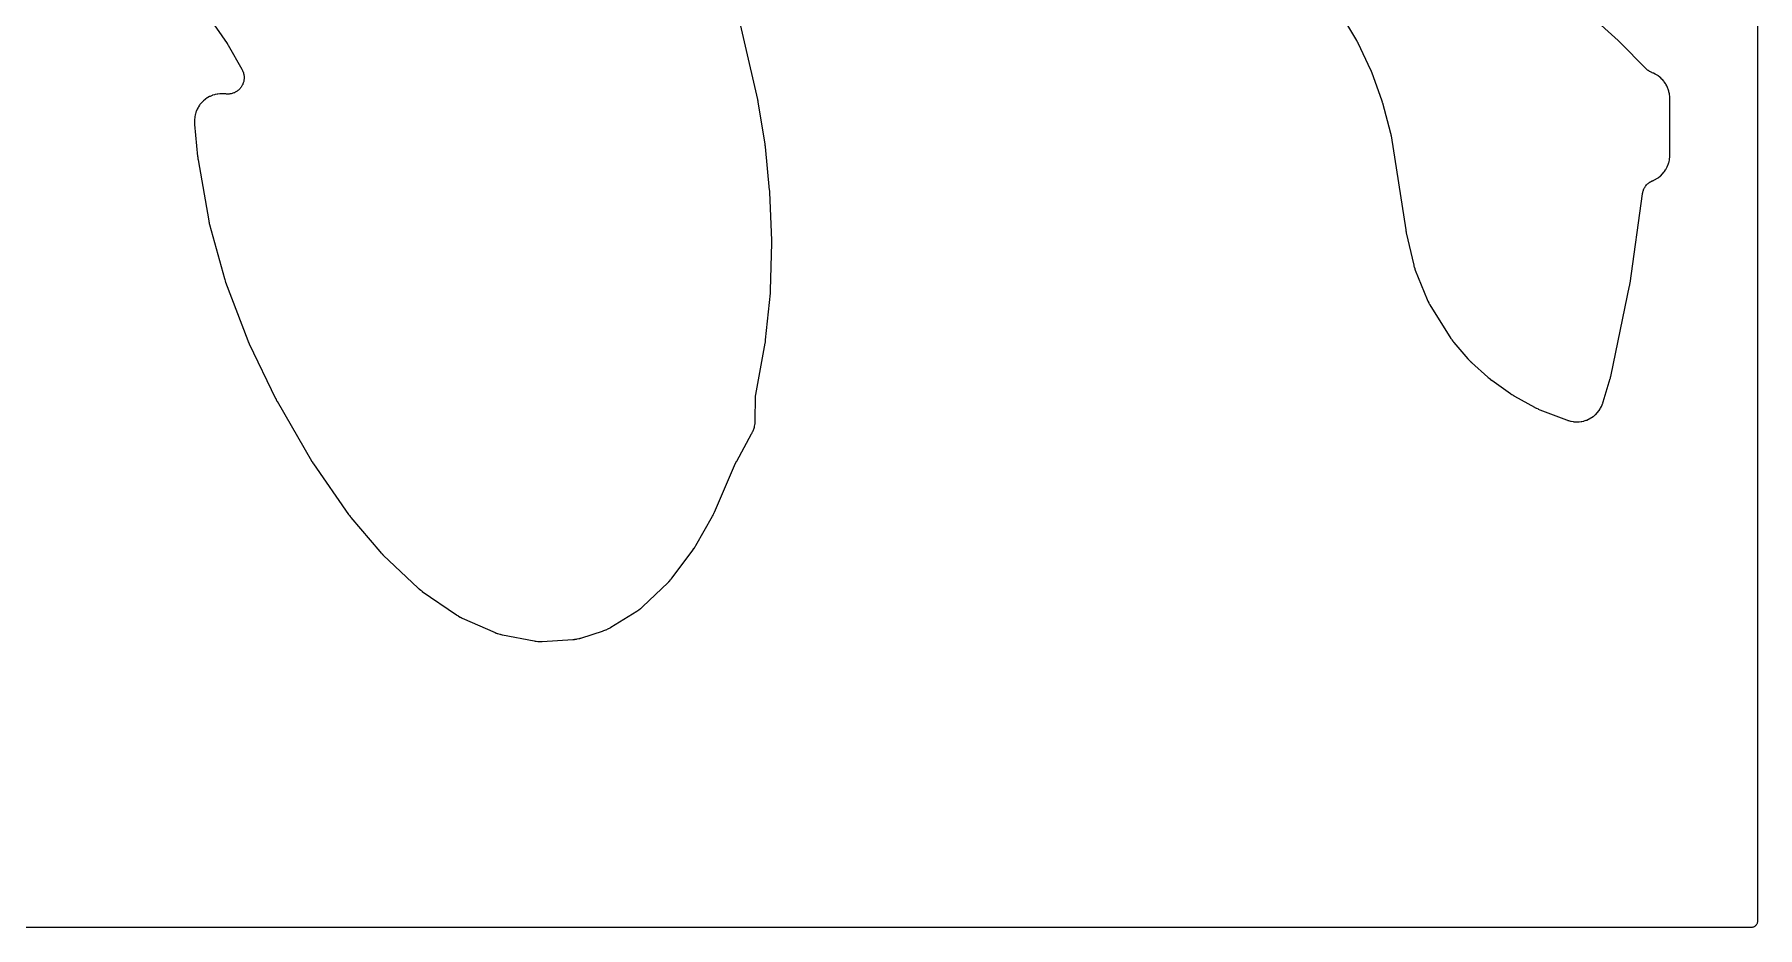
# Model space of a CAD drawing. Header units: millimetres. Extents: x 0 to 300, y 0 to 300.
# Drawn here: x 142.9 to 300.1, y -0.1 to 81.4 of the extents above; entities that cross this region are included whole.
import ezdxf

# ---------------------------------------------------------------- set-up
doc = ezdxf.new("R2010")
doc.units = ezdxf.units.MM
doc.layers.add('CUT', color=7, linetype='CONTINUOUS')

msp = doc.modelspace()

# ---------------------------------------------------------------- linework, layer by layer
at = {"layer": 'CUT'}
for points in [[(300.0625, 298.5625), (300.0625, 1.4375), (300.0625, 0.5522), (300.0589, 0.4788), (300.0503, 0.4206), (300.036, 0.3635), (300.0162, 0.3082), (299.991, 0.255), (299.9608, 0.2046), (299.9257, 0.1573), (299.8862, 0.1137), (299.8427, 0.0743), (299.7954, 0.0392), (299.745, 0.009), (299.6918, -0.0162), (299.6365, -0.036), (299.5794, -0.0503), (299.5212, -0.0589), (299.4478, -0.0625), (298.5625, -0.0625), (1.4375, -0.0625)], [(158.8031, 82.9381), (160.4777, 80.5351), (160.4859, 80.5231), (160.4877, 80.5206), (160.4942, 80.5108), (160.5102, 80.4868), (160.5166, 80.4769), (160.5184, 80.4742), (160.5233, 80.4665), (160.5337, 80.45), (160.5413, 80.4378), (160.5429, 80.4352), (160.549, 80.4251), (160.5639, 80.4004), (160.5698, 80.3903), (160.5715, 80.3874), (160.5759, 80.3797), (161.8278, 78.176), (161.8484, 78.1377), (161.8843, 78.0668), (161.9196, 77.9876), (161.9406, 77.9337), (161.9682, 77.8515), (161.984, 77.7959), (162.0035, 77.7113), (162.0138, 77.6544), (162.0251, 77.5684), (162.0299, 77.5108), (162.0328, 77.4241), (162.032, 77.3663), (162.0266, 77.2797), (162.0203, 77.2223), (162.0065, 77.1366), (161.9947, 77.08), (161.9728, 76.9961), (161.9555, 76.9409), (161.9256, 76.8595), (161.9031, 76.8063), (161.8655, 76.728), (161.838, 76.6772), (161.793, 76.603), (161.7607, 76.5551), (161.7088, 76.4855), (161.6721, 76.441), (161.6137, 76.3767), (161.5729, 76.3359), (161.5086, 76.2776), (161.464, 76.2409), (161.3944, 76.189), (161.3464, 76.1568), (161.2722, 76.1119), (161.2213, 76.0844), (161.1431, 76.0469), (161.0899, 76.0244), (161.0084, 75.9946), (160.9532, 75.9774), (160.8692, 75.9556), (160.8127, 75.9437), (160.727, 75.9301), (160.6695, 75.9238), (160.5829, 75.9184), (160.5251, 75.9177), (160.4384, 75.9207), (160.356, 75.9276), (160.3317, 75.93), (160.3187, 75.9314), (160.3023, 75.933), (160.3017, 75.9331), (160.1182, 75.9483), (160.06, 75.9503), (159.8758, 75.9477), (159.8177, 75.9441), (159.6347, 75.9236), (159.5772, 75.9144), (159.397, 75.8763), (159.3407, 75.8615), (159.165, 75.8061), (159.1104, 75.7859), (158.941, 75.7138), (158.8886, 75.6884), (158.7269, 75.6001), (158.6772, 75.5698), (158.5249, 75.4663), (158.4784, 75.4312), (158.3368, 75.3135), (158.2939, 75.2741), (158.1644, 75.1431), (158.1255, 75.0998), (158.0093, 74.9569), (157.9748, 74.91), (157.8731, 74.7565), (157.8433, 74.7064), (157.7569, 74.5438), (157.7321, 74.4911), (157.6618, 74.3209), (157.6423, 74.266), (157.5889, 74.0898), (157.5747, 74.0333), (157.5387, 73.8527), (157.53, 73.7951), (157.5117, 73.6118), (157.5087, 73.5537), (157.5082, 73.367), (157.5088, 73.3378), (157.5114, 73.281), (157.5122, 73.2665), (157.5189, 73.172), (157.5201, 73.1575), (157.7983, 70.2158), (157.7995, 70.2047), (157.8082, 70.1275), (157.8097, 70.1157), (157.8225, 70.0197), (157.8242, 70.0081), (157.8358, 69.9324), (157.8378, 69.9201), (158.8096, 64.371), (158.8122, 64.3569), (158.8304, 64.266), (158.8334, 64.252), (158.8589, 64.1384), (158.8622, 64.1245), (158.8847, 64.0345), (158.8883, 64.0207), (160.2383, 59.1148), (160.2422, 59.1013), (160.2685, 59.0138), (160.2727, 59.0004), (160.3083, 58.8914), (160.3128, 58.8781), (160.3431, 58.7919), (160.348, 58.7787), (162.3702, 53.4429), (162.375, 53.4305), (162.4073, 53.3507), (162.4124, 53.3385), (162.4551, 53.2392), (162.4605, 53.2271), (162.4963, 53.1487), (162.5019, 53.1368), (164.9091, 48.1609), (164.9137, 48.1516), (164.9463, 48.087), (164.9514, 48.0771), (164.9936, 47.9974), (164.9988, 47.9878), (165.0332, 47.9254), (165.039, 47.9153), (168.1844, 42.4748), (168.1909, 42.4638), (168.2338, 42.3931), (168.2405, 42.3823), (168.2963, 42.2947), (168.3033, 42.284), (168.3491, 42.2152), (168.3563, 42.2047), (171.5648, 37.605), (171.573, 37.5936), (171.6269, 37.5199), (171.6354, 37.5087), (171.7052, 37.4179), (171.7139, 37.4069), (171.7713, 37.3359), (171.7802, 37.325), (174.424, 34.2034), (174.4352, 34.1906), (174.509, 34.1083), (174.5205, 34.0958), (174.616, 33.9952), (174.6279, 33.983), (174.7062, 33.905), (174.7185, 33.8932), (177.9163, 30.8859), (177.9242, 30.8786), (177.9798, 30.8281), (177.9882, 30.8207), (178.0253, 30.7883), (178.0434, 30.773), (178.1586, 30.6802), (178.1766, 30.6662), (178.2083, 30.6426), (178.217, 30.6362), (178.2773, 30.5929), (178.2872, 30.586), (181.4151, 28.4345), (181.4269, 28.4266), (181.5036, 28.3765), (181.5156, 28.3689), (181.5624, 28.3398), (181.5867, 28.3255), (181.7469, 28.2362), (181.7719, 28.2231), (181.8213, 28.1985), (181.834, 28.1924), (181.9171, 28.1535), (181.9299, 28.1477), (184.9202, 26.8328), (184.9358, 26.8262), (185.0375, 26.7849), (185.0533, 26.7787), (185.115, 26.7557), (185.147, 26.7447), (185.3565, 26.6795), (185.3891, 26.6704), (185.453, 26.6544), (185.4694, 26.6505), (185.5767, 26.6269), (185.5932, 26.6235), (188.4807, 26.0712), (188.493, 26.069), (188.5729, 26.0555), (188.5853, 26.0535), (188.6335, 26.0463), (188.6583, 26.0432), (188.8173, 26.0263), (188.8671, 26.0231), (189.027, 26.0195), (189.052, 26.0194), (189.1007, 26.0204), (189.1132, 26.0207), (189.1942, 26.024), (189.2067, 26.0246), (192.0211, 26.1953), (192.0336, 26.1962), (192.1152, 26.2028), (192.1278, 26.204), (192.1767, 26.209), (192.2017, 26.2121), (192.3615, 26.2354), (192.411, 26.2447), (192.5683, 26.2813), (192.5927, 26.2875), (192.6401, 26.3007), (192.6522, 26.3042), (192.7306, 26.3277), (192.7426, 26.3315), (194.803, 26.9971), (194.82, 27.0028), (194.93, 27.042), (194.9468, 27.0483), (195.012, 27.0738), (195.0451, 27.0879), (195.2569, 27.1856), (195.289, 27.2016), (195.3507, 27.2347), (195.3664, 27.2434), (195.4676, 27.3016), (195.4831, 27.3108), (197.8429, 28.764), (197.8562, 28.7724), (197.9422, 28.8285), (197.9553, 28.8374), (198.006, 28.8724), (198.0316, 28.8911), (198.194, 29.0164), (198.2185, 29.0364), (198.2653, 29.0766), (198.2771, 29.0871), (198.3532, 29.156), (198.3648, 29.1668), (200.7006, 31.3986), (200.7095, 31.4073), (200.7668, 31.4644), (200.7756, 31.4732), (200.8093, 31.5083), (200.8262, 31.5266), (200.9335, 31.6476), (200.9496, 31.6666), (200.9803, 31.7043), (200.9881, 31.714), (201.0378, 31.7777), (201.0454, 31.7876), (202.9785, 34.3721), (202.9896, 34.3874), (203.0604, 34.4886), (203.0711, 34.5044), (203.1558, 34.6341), (203.166, 34.6501), (203.2302, 34.7556), (203.2399, 34.7719), (204.7473, 37.4324), (204.755, 37.4464), (204.8038, 37.538), (204.8111, 37.5522), (204.8692, 37.6689), (204.8762, 37.6832), (204.92, 37.7774), (204.9265, 37.7919), (206.864, 42.2615), (206.8681, 42.2708), (206.8777, 42.2925), (206.8819, 42.3017), (206.8871, 42.313), (206.8914, 42.3222), (206.9016, 42.3436), (206.906, 42.3528), (206.9139, 42.369), (206.9184, 42.3781), (206.9291, 42.3993), (206.9337, 42.4083), (206.9394, 42.4194), (206.9441, 42.4284), (206.9552, 42.4493), (206.96, 42.4582), (208.3226, 44.9563), (208.3295, 44.9694), (208.3737, 45.0554), (208.3804, 45.0688), (208.4056, 45.1211), (208.4179, 45.1482), (208.4922, 45.3239), (208.5126, 45.3798), (208.5684, 45.5594), (208.5832, 45.6171), (208.6209, 45.8014), (208.6299, 45.8602), (208.6494, 46.0499), (208.6517, 46.0796), (208.6548, 46.1376), (208.6554, 46.1525), (208.6581, 46.2492), (208.6583, 46.264), (208.6646, 48.1854), (208.6647, 48.1955), (208.6649, 48.2122), (208.6664, 48.2523), (208.6704, 48.3201), (208.6727, 48.3502), (208.673, 48.3533), (208.6763, 48.3833), (208.6848, 48.4507), (208.6907, 48.4904), (208.6936, 48.5068), (208.6953, 48.5167), (209.5588, 53.2174), (209.5609, 53.2293), (209.5735, 53.3069), (209.5754, 53.3189), (209.5893, 53.4167), (209.5909, 53.4286), (209.6004, 53.5067), (209.6017, 53.5187), (210.0316, 57.7603), (210.0326, 57.7708), (210.0387, 57.8437), (210.0395, 57.8549), (210.0454, 57.9459), (210.046, 57.9569), (210.0493, 58.0289), (210.0498, 58.0407), (210.164, 62.3367), (210.1642, 62.3464), (210.1649, 62.4135), (210.1649, 62.4239), (210.1643, 62.5076), (210.1642, 62.5177), (210.1626, 62.5839), (210.1623, 62.5947), (209.9799, 66.9543), (209.9796, 66.9621), (209.9766, 67.0165), (209.9761, 67.0248), (209.9714, 67.0925), (209.9708, 67.1007), (209.9663, 67.1541), (209.9656, 67.1629), (209.5807, 71.1101), (209.5797, 71.1192), (209.5725, 71.1828), (209.5713, 71.1926), (209.5611, 71.2718), (209.5597, 71.2814), (209.5506, 71.3438), (209.549, 71.354), (208.9189, 75.2003), (208.9174, 75.2091), (208.9064, 75.2706), (208.9046, 75.2801), (208.8896, 75.3565), (208.8877, 75.3658), (208.875, 75.426), (208.8728, 75.4358), (205.1521, 91.6177)], [(261.7514, 83.6988), (263.4929, 80.8158), (263.499, 80.8056), (263.513, 80.7817), (263.5189, 80.7714), (263.5261, 80.7588), (263.5319, 80.7484), (263.5453, 80.7241), (263.5509, 80.7137), (263.5574, 80.7017), (263.5629, 80.6911), (263.5756, 80.6665), (263.581, 80.6559), (263.5875, 80.643), (263.5928, 80.6323), (263.6048, 80.6074), (263.6099, 80.5967), (264.7614, 78.1368), (264.7657, 78.1275), (264.7756, 78.1057), (264.7798, 78.0964), (264.7848, 78.085), (264.7889, 78.0756), (264.7982, 78.0536), (264.8022, 78.0442), (264.8067, 78.0333), (264.8106, 78.0238), (264.8195, 78.0017), (264.8232, 77.9921), (264.8277, 77.9805), (264.8314, 77.9709), (264.8397, 77.9486), (264.8433, 77.939), (265.7905, 75.3183), (265.7938, 75.3092), (265.8013, 75.2877), (265.8044, 75.2785), (265.8082, 75.2672), (265.8113, 75.2579), (265.8183, 75.2363), (265.8213, 75.227), (265.8247, 75.2163), (265.8275, 75.207), (265.8341, 75.1852), (265.8369, 75.1759), (265.8402, 75.1644), (265.8428, 75.155), (265.8489, 75.1331), (265.8515, 75.1237), (266.5848, 72.3692), (266.5878, 72.3577), (266.5946, 72.3308), (266.5974, 72.3193), (266.6008, 72.3052), (266.6034, 72.2936), (266.6095, 72.2665), (266.612, 72.2549), (266.6148, 72.2415), (266.6172, 72.2298), (266.6226, 72.2026), (266.6248, 72.1909), (266.6274, 72.1766), (266.6295, 72.1649), (266.6341, 72.1376), (266.636, 72.1258), (267.9732, 63.5385), (267.9748, 63.5284), (267.987, 63.4582), (267.989, 63.4474), (268.0057, 63.3603), (268.0078, 63.3497), (268.0223, 63.2811), (268.0248, 63.2699), (268.7037, 60.3297), (268.7063, 60.3189), (268.725, 60.2443), (268.7279, 60.2332), (268.7411, 60.1846), (268.7479, 60.1612), (268.7934, 60.0167), (268.8008, 59.9946), (268.8145, 59.9564), (268.8183, 59.9461), (268.8452, 59.875), (268.8497, 59.8635), (269.9194, 57.2073), (269.9246, 57.195), (269.9586, 57.1157), (269.9639, 57.1035), (269.9854, 57.0563), (269.997, 57.0324), (270.0754, 56.8786), (270.0879, 56.8552), (270.1135, 56.8101), (270.1202, 56.7986), (270.1644, 56.7245), (270.1714, 56.7131), (272.0948, 53.6452), (272.1006, 53.6362), (272.1413, 53.5738), (272.1474, 53.5645), (272.1749, 53.5241), (272.1885, 53.5049), (272.2756, 53.3868), (272.2894, 53.3688), (272.3139, 53.3381), (272.3206, 53.3298), (272.3676, 53.273), (272.3753, 53.2639), (273.6408, 51.7945), (273.6535, 51.7803), (273.7367, 51.6896), (273.7497, 51.6759), (273.8578, 51.5654), (273.8712, 51.5521), (273.9601, 51.4668), (273.974, 51.4539), (275.4743, 50.102), (275.4875, 50.0905), (275.5741, 50.0169), (275.5876, 50.0057), (275.6991, 49.9165), (275.7129, 49.9058), (275.8037, 49.8373), (275.8179, 49.827), (277.5369, 48.6083), (277.5505, 48.599), (277.6397, 48.5393), (277.6535, 48.5304), (277.7675, 48.4586), (277.7816, 48.45), (277.874, 48.3954), (277.8883, 48.3872), (279.7291, 47.3657), (279.7479, 47.3557), (279.8711, 47.2929), (279.8903, 47.2836), (280.0476, 47.2103), (280.067, 47.2017), (280.1944, 47.1478), (280.2142, 47.1399), (282.6356, 46.2154), (282.6492, 46.2104), (282.738, 46.1789), (282.7518, 46.1743), (282.8056, 46.1566), (282.8333, 46.1483), (283.0125, 46.0991), (283.0691, 46.0864), (283.2497, 46.0552), (283.3072, 46.0481), (283.49, 46.0344), (283.5479, 46.0329), (283.7312, 46.0369), (283.789, 46.0409), (283.971, 46.0626), (284.0282, 46.0723), (284.2072, 46.1114), (284.2632, 46.1265), (284.4376, 46.1828), (284.4919, 46.2032), (284.6601, 46.276), (284.7121, 46.3016), (284.8725, 46.3903), (284.9218, 46.4208), (285.0729, 46.5245), (285.119, 46.5596), (285.2594, 46.6775), (285.3019, 46.7169), (285.4302, 46.8477), (285.4688, 46.891), (285.5839, 47.0337), (285.6181, 47.0805), (285.7189, 47.2336), (285.7484, 47.2835), (285.8339, 47.4455), (285.8585, 47.4981), (285.9289, 47.67), (285.9393, 47.6971), (285.9582, 47.7504), (285.9629, 47.7642), (285.9922, 47.8537), (285.9966, 47.8675), (286.637, 49.9954), (286.6406, 50.0081), (286.6636, 50.091), (286.667, 50.1038), (286.6936, 50.2086), (286.6967, 50.2214), (286.716, 50.3053), (286.7188, 50.3182), (288.3985, 58.4346), (288.4003, 58.4438), (288.4126, 58.5082), (288.4144, 58.5182), (288.4283, 58.5987), (288.4299, 58.6085), (288.4399, 58.6723), (288.4415, 58.6827), (289.5654, 66.8143), (289.5722, 66.8563), (289.5865, 66.933), (289.6061, 67.0158), (289.6217, 67.0703), (289.649, 67.1509), (289.6697, 67.2037), (289.7045, 67.2813), (289.7301, 67.3319), (289.7721, 67.4059), (289.8023, 67.4539), (289.8511, 67.5236), (289.8858, 67.5685), (289.941, 67.6333), (289.9797, 67.6747), (290.0407, 67.734), (290.0832, 67.7715), (290.1496, 67.8248), (290.1954, 67.8582), (290.2665, 67.9049), (290.3153, 67.9338), (290.3905, 67.9736), (290.4611, 68.0069), (290.5, 68.0241), (290.5052, 68.0262), (290.5191, 68.0321), (290.5727, 68.056), (290.5999, 68.0688), (290.772, 68.1558), (290.8242, 68.1855), (290.9845, 68.2878), (291.0335, 68.3227), (291.1827, 68.4405), (291.228, 68.4801), (291.3647, 68.6122), (291.4058, 68.6561), (291.5285, 68.8013), (291.565, 68.8491), (291.6726, 69.0058), (291.7041, 69.0571), (291.7955, 69.2238), (291.8217, 69.2779), (291.896, 69.4529), (291.9167, 69.5094), (291.973, 69.691), (291.9879, 69.7493), (292.0258, 69.9356), (292.0348, 69.995), (292.0541, 70.1868), (292.0563, 70.2168), (292.0593, 70.2755), (292.0599, 70.2905), (292.0623, 70.3882), (292.0625, 70.4033), (292.0625, 75.4723), (292.0623, 75.4876), (292.0598, 75.5867), (292.0592, 75.602), (292.0562, 75.6615), (292.0538, 75.6919), (292.034, 75.8865), (292.0247, 75.9468), (291.9857, 76.1357), (291.9704, 76.1947), (291.9124, 76.3787), (291.8911, 76.4359), (291.8148, 76.613), (291.7878, 76.6678), (291.6939, 76.8362), (291.6615, 76.8879), (291.5509, 77.046), (291.5134, 77.0941), (291.3874, 77.2401), (291.3452, 77.2842), (291.205, 77.4167), (291.1585, 77.4563), (291.0056, 77.5738), (290.9554, 77.6084), (290.7913, 77.7098), (290.7378, 77.7392), (290.5618, 77.8245), (290.534, 77.8372), (290.46, 77.8685), (290.4532, 77.8714), (290.4146, 77.8872), (290.3736, 77.9052), (290.2978, 77.9407), (290.2173, 77.9835), (290.1653, 78.0147), (290.0895, 78.0654), (290.0409, 78.1017), (289.9707, 78.1599), (289.9091, 78.2164), (289.8763, 78.2481), (287.4993, 80.6621), (287.4939, 80.6675), (287.4562, 80.7048), (287.4503, 80.7105), (287.4027, 80.7564), (287.3969, 80.7619), (287.3588, 80.7976), (287.3525, 80.8034), (284.9029, 83.0363)]]:
    msp.add_lwpolyline(points, dxfattribs=at)

doc.saveas('drawing.dxf')
